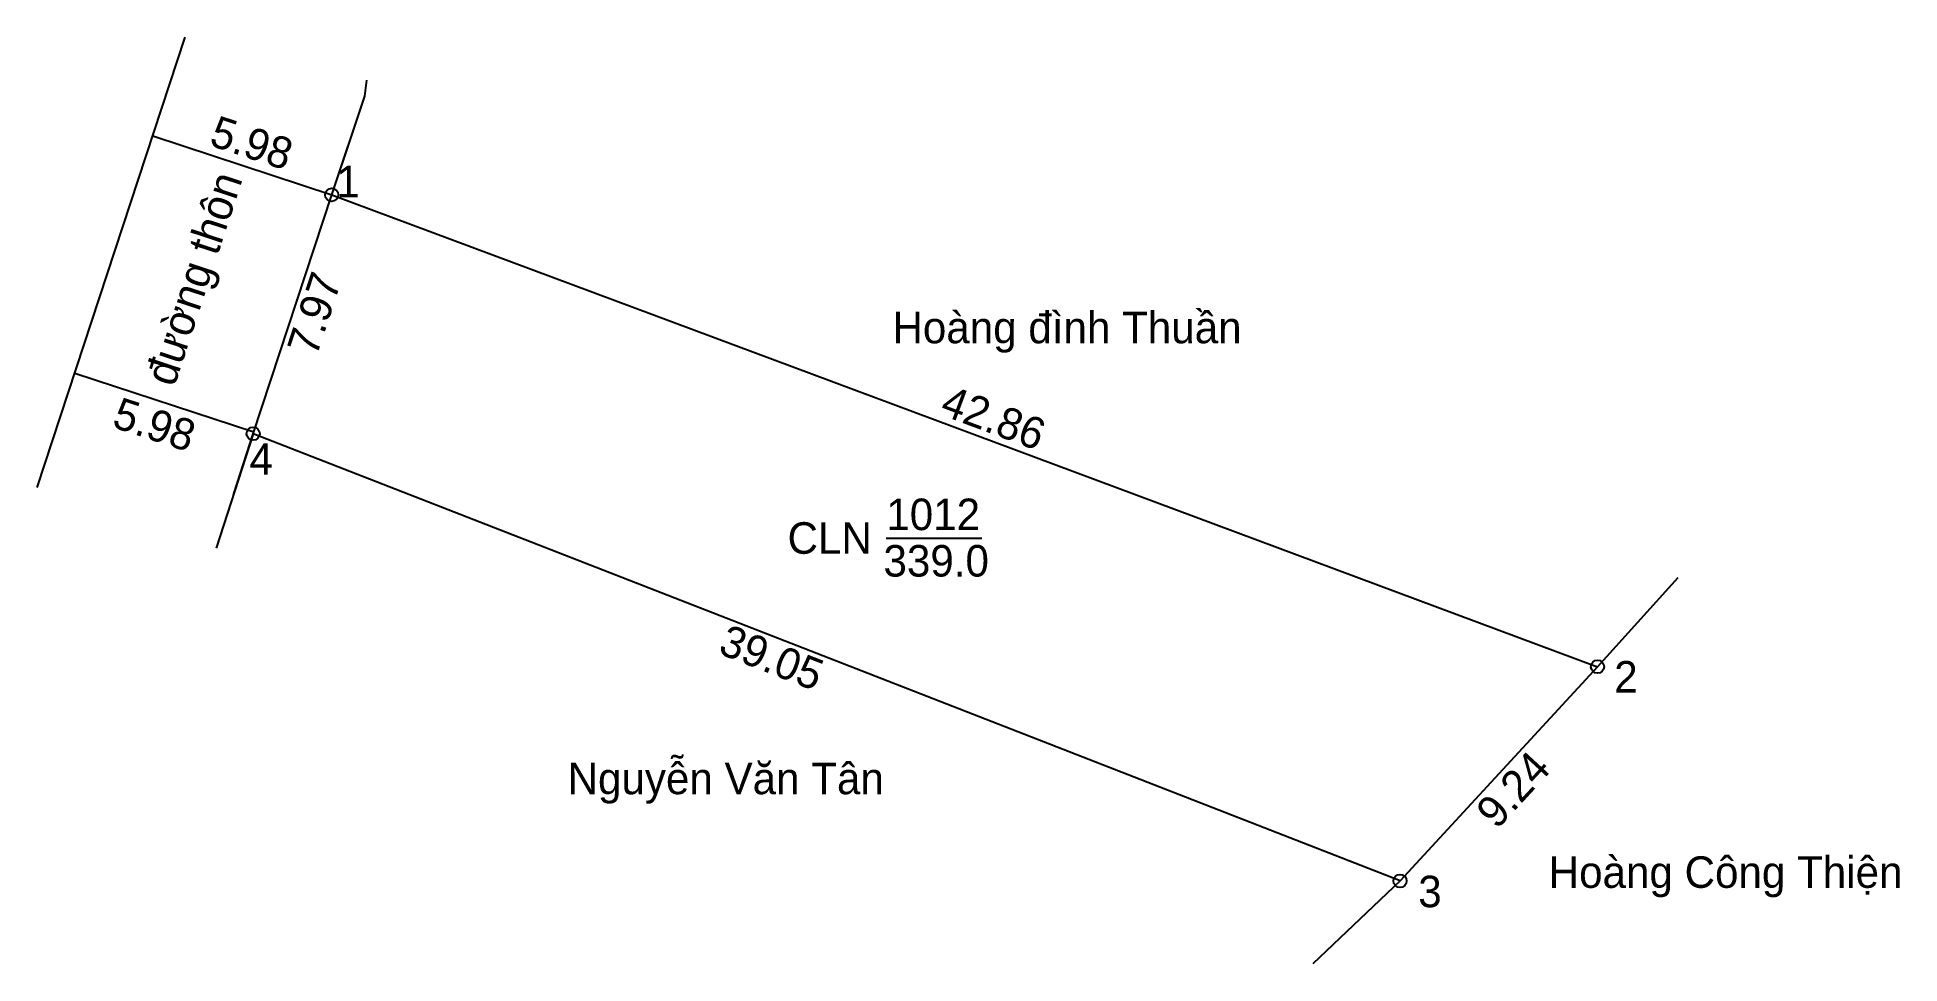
# Model space of a CAD drawing. Extents: x 547625.1 to 547684.2, y 1837569.6 to 1837599.
import ezdxf

# ---------------------------------------------------------------- set-up
doc = ezdxf.new("R2010")
doc.units = 0
for name, color, linetype in [('CanhThua', 7, 'Continuous'), ('ChieuDaiCanhThua', 7, 'Continuous'), ('Level 1', 7, 'Continuous'), ('Level 23', 7, 'Continuous'), ('Level 31', 7, 'Continuous'), ('MocDinhThua', 7, 'Continuous'), ('NhanDiaChinhThua', 7, 'Continuous'), ('NhanTuCan', 7, 'Continuous'), ('RauThua', 7, 'Continuous'), ('SoHieuDinhThua', 7, 'Continuous')]:
    doc.layers.add(name, color=color, linetype=linetype)

msp = doc.modelspace()

# ---------------------------------------------------------------- linework, layer by layer
at = {"layer": 'CanhThua'}
for p, q in [((547631.92, 1837586.429), (547634.41, 1837594.003)), ((547634.41, 1837594.003), (547674.571, 1837579.04)), ((547668.306, 1837572.245), (547631.92, 1837586.429)), ((547674.571, 1837579.04), (547668.306, 1837572.245))]:
    msp.add_line(p, q, dxfattribs=at)
at = {"layer": 'Level 1'}
for p, q in [((547628.731, 1837595.87), (547634.41, 1837594.003)), ((547626.261, 1837588.351), (547631.938, 1837586.484))]:
    msp.add_line(p, q, dxfattribs=at)
at = {"layer": 'Level 23'}
for p, q in [((547634.41, 1837594.003), (547635.045, 1837595.894)), ((547631.92, 1837586.429), (547634.41, 1837594.003)), ((547631.302, 1837584.523), (547631.92, 1837586.429)), ((547631.92, 1837586.429), (547631.92, 1837586.43))]:
    msp.add_line(p, q, dxfattribs=at)
at = {"layer": 'Level 31'}
msp.add_lwpolyline([(547625.068, 1837584.721), (547629.76, 1837599)], dxfattribs=at)
at = {"layer": 'MocDinhThua'}
for centre in [(547634.41, 1837594.003), (547631.92, 1837586.429), (547674.571, 1837579.04), (547668.306, 1837572.245)]:
    msp.add_circle(centre, 0.209, dxfattribs=at)
at = {"layer": 'NhanDiaChinhThua'}
msp.add_line((547652, 1837583.12), (547655.033, 1837583.12), dxfattribs=at)
at = {"layer": 'RauThua'}
for p, q in [((547635.46, 1837597.13), (547635.524, 1837597.639)), ((547634.41, 1837594.003), (547635.46, 1837597.13)), ((547631.92, 1837586.429), (547630.745, 1837582.803)), ((547674.571, 1837579.04), (547677.131, 1837581.864)), ((547668.306, 1837572.245), (547665.543, 1837569.619))]:
    msp.add_line(p, q, dxfattribs=at)

# ---------------------------------------------------------------- texts
at = {"layer": 'ChieuDaiCanhThua'}
for s, rotation, p in [('7.97', 71.8014, (547633.927, 1837588.848)), ('42.86', 339.56584, (547653.668, 1837587.051)), ('39.05', 338.70316, (547646.632, 1837579.473)), ('9.24', 47.3239, (547671.378, 1837573.852))]:
    msp.add_text(s, height=1, rotation=rotation, dxfattribs=at).set_placement(p)
at = {"layer": 'Level 1'}
for s, rotation, p in [('5.98', 341.8014, (547630.486, 1837595.585)), ('đường thôn', 71.8014, (547629.414, 1837587.884)), ('5.98', 341.8014, (547627.399, 1837586.652))]:
    msp.add_text(s, height=1, rotation=rotation, dxfattribs=at).set_placement(p)
at = {"layer": 'NhanDiaChinhThua'}
for s, p in [('1012', (547652.007, 1837583.37)), ('CLN', (547648.874, 1837582.62)), ('339.0', (547651.917, 1837581.897))]:
    msp.add_text(s, height=1, dxfattribs=at).set_placement(p)
at = {"layer": 'NhanTuCan'}
for s, p in [('Hoàng đình Thuần', (547652.202, 1837589.296)), ('Nguyễn Văn Tân', (547641.894, 1837574.995)), ('Hoàng Công Thiện', (547673.023, 1837572.025))]:
    msp.add_text(s, height=1, dxfattribs=at).set_placement(p)
at = {"layer": 'SoHieuDinhThua'}
for s, p in [('1', (547634.56, 1837593.925)), ('4', (547631.803, 1837585.127)), ('2', (547675.102, 1837578.219)), ('3', (547668.884, 1837571.411))]:
    msp.add_text(s, height=1, dxfattribs=at).set_placement(p)

doc.saveas('drawing.dxf')
